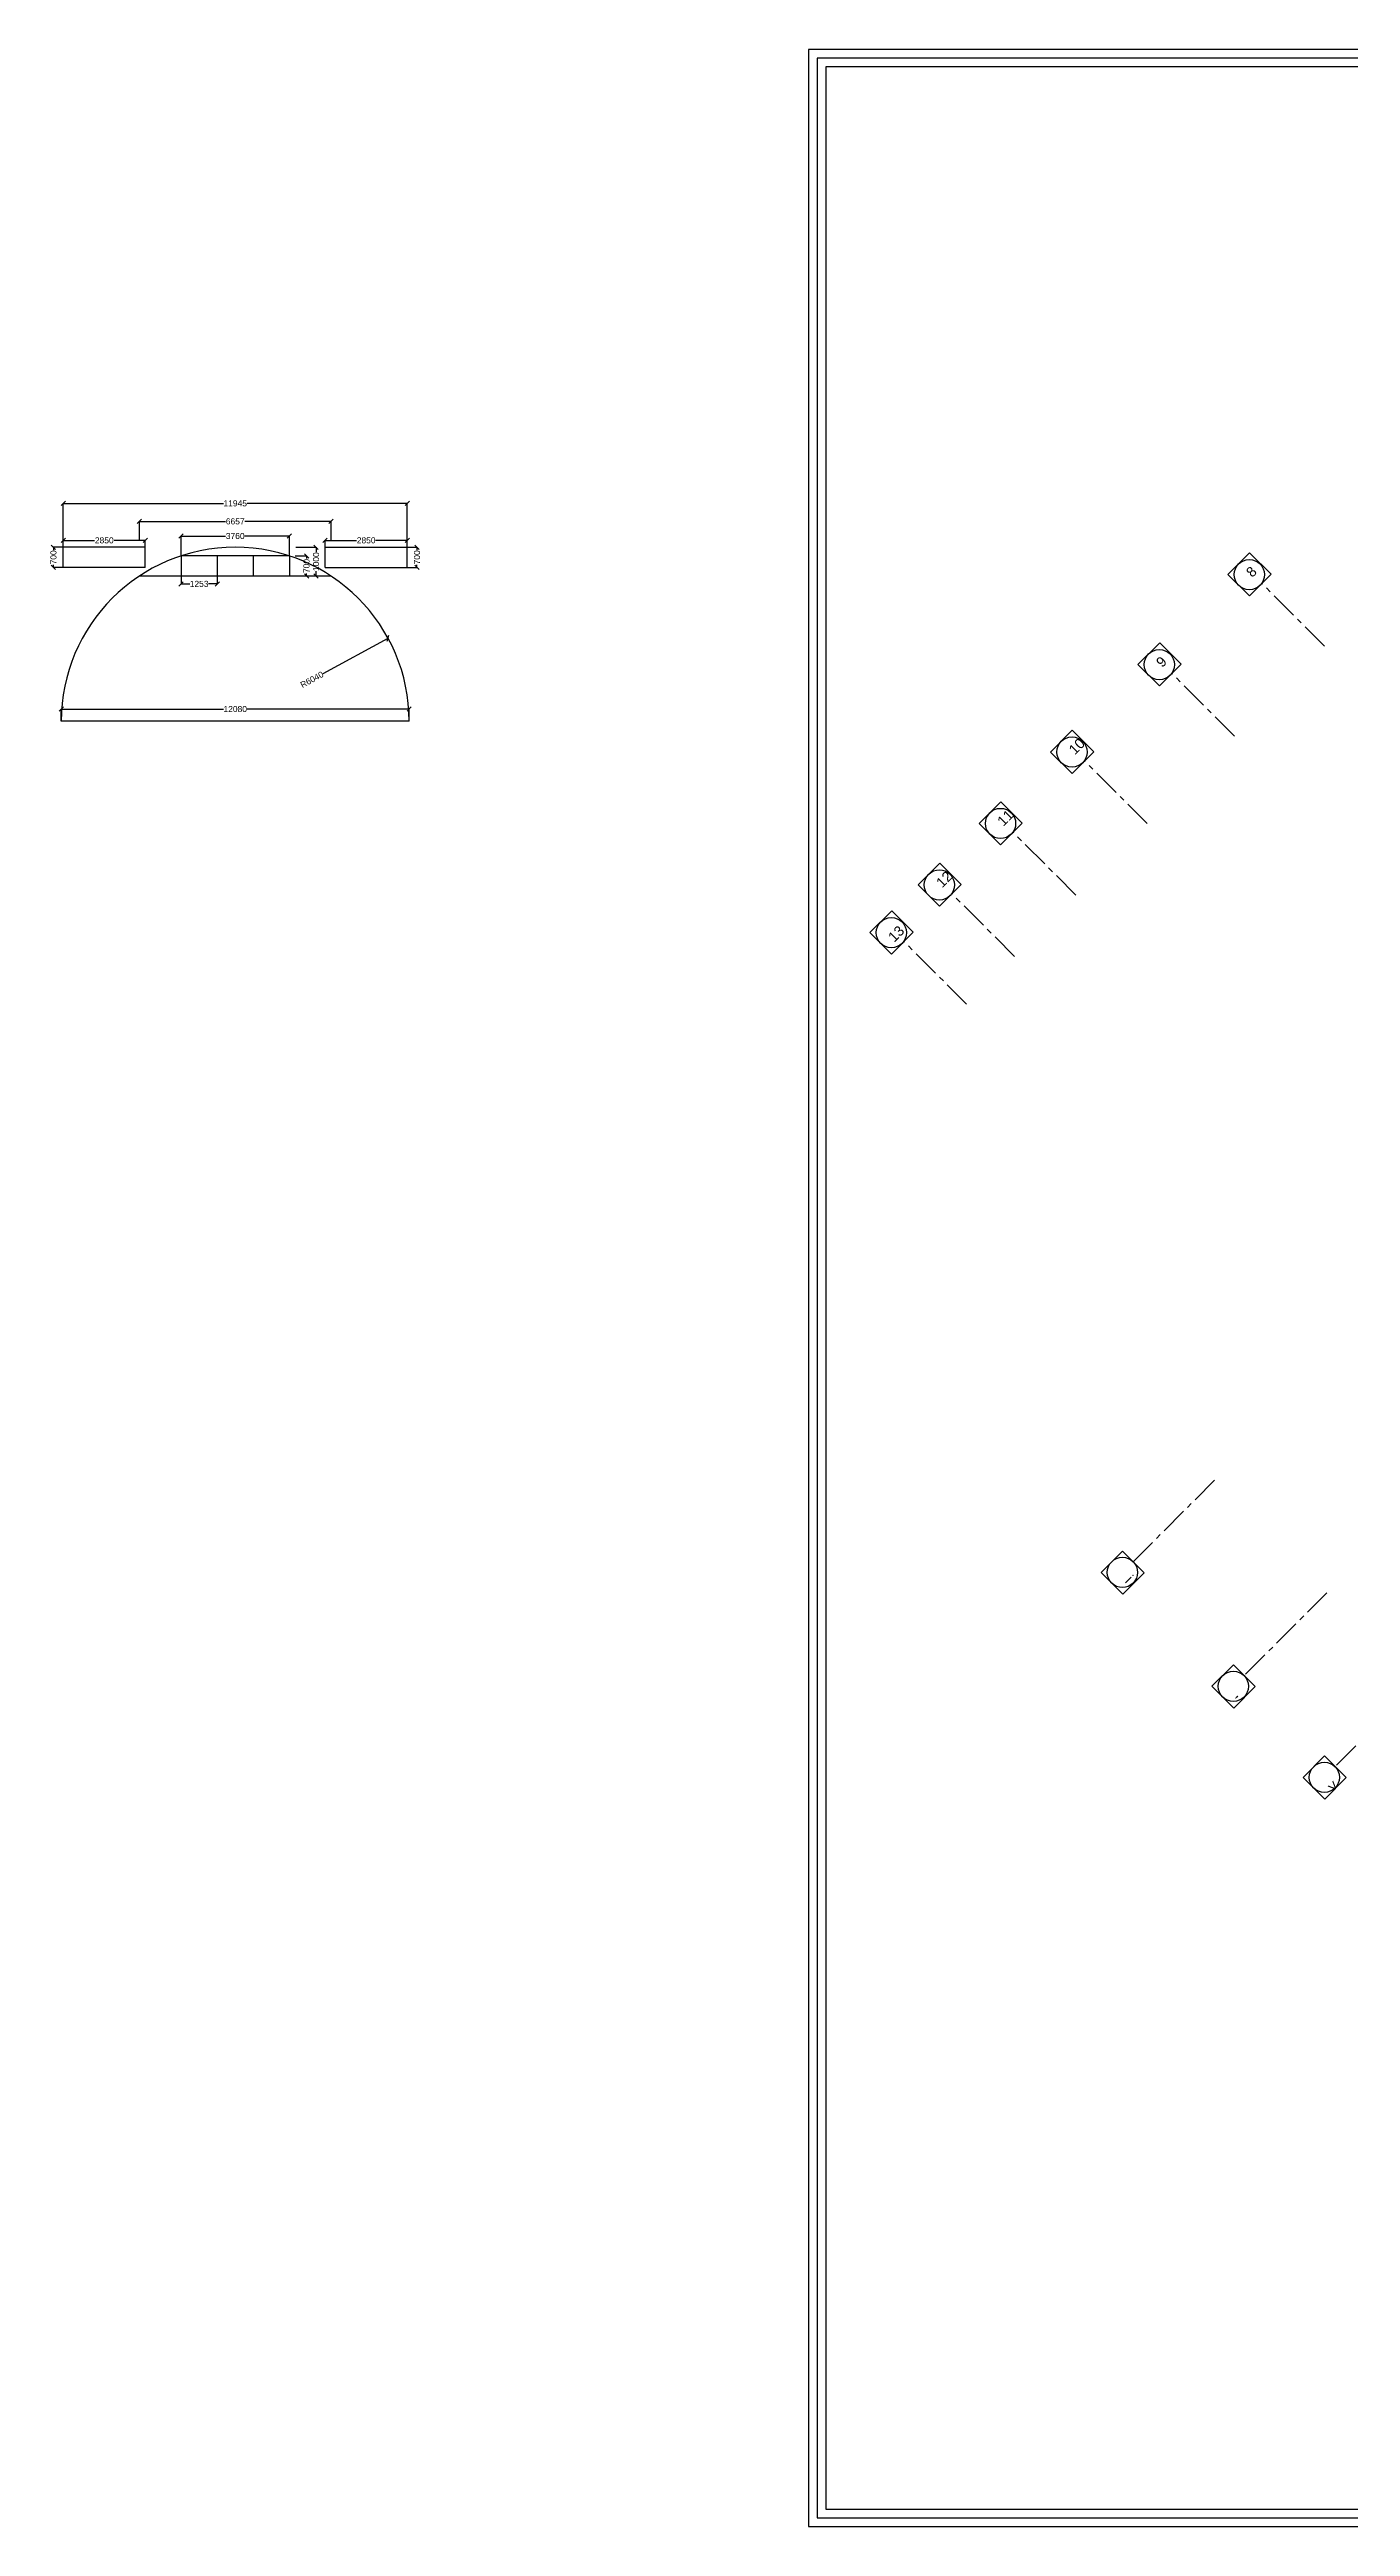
# Model space of a CAD drawing. Header units: inches. Extents: x 751443 to 884462, y -58136 to 349881.
# Drawn here: x 751443 to 796618, y 160716 to 246716 of the extents above; entities that cross this region are included whole.
import ezdxf

# ---------------------------------------------------------------- set-up
doc = ezdxf.new("R2010")
doc.units = ezdxf.units.IN
doc.header["$MEASUREMENT"] = 0
doc.linetypes.add('CENTER', pattern=[50.8, 31.75, -6.35, 6.35, -6.35])
doc.layers.add('AXES', color=8, linetype='CENTER')
doc.layers.add('WALL', color=8, linetype='Continuous')
doc.layers.add('DIM', color=2, linetype='Continuous', lineweight=15)
doc.styles.add('HOREA', font='arial.ttf')
doc.styles.get("Standard").update_dxf_attribs({"font": 'arial.ttf'})
doc.dimstyles.new('DIM 1-50', dxfattribs={"dimtxt": 210, "dimasz": 150, "dimexe": 0.18, "dimexo": 0.0625, "dimgap": 25, "dimtad": 0, "dimdec": 0, "dimzin": 0, "dimdsep": 46, "dimtxsty": 'HOREA', "dimblk": 'OBLIQUE', "dimcen": 0.09, "dimclrd": 256, "dimclre": 256, "dimclrt": 31, "dimadec": 0, "dimazin": 0, "dimtfac": 1, "dimtdec": 0, "dimtofl": 0, "dimtmove": 0, "dimatfit": 3, "dimfxl": 0, "dimtolj": 1, "dimtzin": 0, "dimarcsym": 0})

# ---------------------------------------------------------------- blocks, each defined once
blk = doc.blocks.new('_Oblique')
at = {"color": 0, "linetype": 'ByBlock', "lineweight": -2}
blk.add_line((-0.5, -0.5), (0.5, 0.5), dxfattribs=at)
blk = doc.blocks.new('*D37')
at = {"layer": 'Defpoints', "color": 0}
for p in [(763198, 226277), (757891, 223394)]:
    blk.add_point(p, dxfattribs=at)
at = {"layer": 'DIM', "lineweight": -2}
blk.add_line((760941, 225051), (763198, 226277), dxfattribs=at)
at = {"layer": 'DIM', "lineweight": -2, "xscale": 150, "yscale": 150, "zscale": 150, "rotation": 28.51592292135149}
blk.add_blockref('_Oblique', (763198, 226277), dxfattribs=at)
at = {"layer": 'DIM', "color": 31, "insert": (760555, 224841), "char_height": 210, "attachment_point": 5, "rotation": 28.51592, "style": 'HOREA'}
blk.add_mtext('\\A1;R6040', dxfattribs=at)
blk = doc.blocks.new('*D38')
at = {"layer": 'Defpoints', "color": 0}
for p in [(751851, 223817), (751851, 223394), (763931, 223394)]:
    blk.add_point(p, dxfattribs=at)
at = {"layer": 'DIM', "lineweight": -2}
for p, q in [((751851, 223394), (751851, 223817)), ((751851, 223817), (757481, 223817)), ((763931, 223817), (758301, 223817)), ((763931, 223394), (763931, 223817))]:
    blk.add_line(p, q, dxfattribs=at)
at = {"layer": 'DIM', "lineweight": -2, "xscale": 150, "yscale": 150, "zscale": 150, "rotation": 180}
blk.add_blockref('_Oblique', (751851, 223817), dxfattribs=at)
at = {"layer": 'DIM', "lineweight": -2, "xscale": 150, "yscale": 150, "zscale": 150}
blk.add_blockref('_Oblique', (763931, 223817), dxfattribs=at)
at = {"layer": 'DIM', "color": 31, "insert": (757891, 223817), "char_height": 210, "attachment_point": 5, "style": 'HOREA'}
blk.add_mtext('\\A1;12080', dxfattribs=at)
blk = doc.blocks.new('*D39')
at = {"layer": 'Defpoints', "color": 0}
for p in [(760001, 229434), (760700, 228434), (761117, 228434)]:
    blk.add_point(p, dxfattribs=at)
at = {"layer": 'DIM', "lineweight": -2}
for p, q in [((760001, 229434), (760701, 229434)), ((760700, 229434), (760700, 229262)), ((760700, 228434), (760700, 228605)), ((761117, 228434), (760700, 228434))]:
    blk.add_line(p, q, dxfattribs=at)
at = {"layer": 'DIM', "lineweight": -2, "xscale": 150, "yscale": 150, "zscale": 150}
for p, rotation in [((760700, 229434), 90), ((760700, 228434), 270)]:
    blk.add_blockref('_Oblique', p, dxfattribs=dict(at, rotation=rotation))
at = {"layer": 'DIM', "color": 31, "insert": (760700, 228934), "char_height": 210, "attachment_point": 5, "rotation": 90, "style": 'HOREA'}
blk.add_mtext('\\A1;1000', dxfattribs=at)
blk = doc.blocks.new('*D40')
at = {"layer": 'Defpoints', "color": 0}
for p in [(759971, 229134), (760367, 228434), (760383, 228434)]:
    blk.add_point(p, dxfattribs=at)
at = {"layer": 'DIM', "lineweight": -2}
for p, q in [((759971, 229134), (760367, 229134)), ((760367, 229134), (760367, 229040)), ((760383, 228434), (760366, 228434)), ((760367, 228434), (760367, 228528))]:
    blk.add_line(p, q, dxfattribs=at)
at = {"layer": 'DIM', "lineweight": -2, "xscale": 150, "yscale": 150, "zscale": 150}
for p, rotation in [((760367, 229134), 90), ((760367, 228434), 270)]:
    blk.add_blockref('_Oblique', p, dxfattribs=dict(at, rotation=rotation))
at = {"layer": 'DIM', "color": 31, "insert": (760367, 228784), "char_height": 210, "attachment_point": 5, "rotation": 90, "style": 'HOREA'}
blk.add_mtext('\\A1;700', dxfattribs=at)
blk = doc.blocks.new('*D41')
at = {"layer": 'Defpoints', "color": 0}
for p in [(754562, 230332), (754562, 229664), (761220, 229664)]:
    blk.add_point(p, dxfattribs=at)
at = {"layer": 'DIM', "lineweight": -2}
for p, q in [((754562, 229664), (754562, 230333)), ((754562, 230332), (757552, 230332)), ((761220, 230332), (758230, 230332)), ((761220, 229664), (761220, 230333))]:
    blk.add_line(p, q, dxfattribs=at)
at = {"layer": 'DIM', "lineweight": -2, "xscale": 150, "yscale": 150, "zscale": 150, "rotation": 180}
blk.add_blockref('_Oblique', (754562, 230332), dxfattribs=at)
at = {"layer": 'DIM', "lineweight": -2, "xscale": 150, "yscale": 150, "zscale": 150}
blk.add_blockref('_Oblique', (761220, 230332), dxfattribs=at)
at = {"layer": 'DIM', "color": 31, "insert": (757891, 230332), "char_height": 210, "attachment_point": 5, "style": 'HOREA'}
blk.add_mtext('\\A1;6657', dxfattribs=at)
blk = doc.blocks.new('*D42')
at = {"layer": 'Defpoints', "color": 0}
for p in [(759771, 229824), (756011, 229134), (759771, 229134)]:
    blk.add_point(p, dxfattribs=at)
at = {"layer": 'DIM', "lineweight": -2}
for p, q in [((756011, 229134), (756011, 229824)), ((756011, 229824), (757553, 229824)), ((759771, 229824), (758229, 229824)), ((759771, 229134), (759771, 229824))]:
    blk.add_line(p, q, dxfattribs=at)
at = {"layer": 'DIM', "lineweight": -2, "xscale": 150, "yscale": 150, "zscale": 150, "rotation": 180}
blk.add_blockref('_Oblique', (756011, 229824), dxfattribs=at)
at = {"layer": 'DIM', "lineweight": -2, "xscale": 150, "yscale": 150, "zscale": 150}
blk.add_blockref('_Oblique', (759771, 229824), dxfattribs=at)
at = {"layer": 'DIM', "color": 31, "insert": (757891, 229824), "char_height": 210, "attachment_point": 5, "style": 'HOREA'}
blk.add_mtext('\\A1;3760', dxfattribs=at)
blk = doc.blocks.new('*D43')
at = {"lineweight": -2}
for p, q in [((756011, 228434), (756011, 228162)), ((756011, 228163), (756309, 228163)), ((757265, 228163), (756967, 228163)), ((757265, 228434), (757265, 228162))]:
    blk.add_line(p, q, dxfattribs=at)
at = {"layer": 'Defpoints', "color": 0}
for p in [(756011, 228434), (756011, 228163), (757265, 228434)]:
    blk.add_point(p, dxfattribs=at)
at = {"lineweight": -2, "xscale": 150, "yscale": 150, "zscale": 150, "rotation": 180}
blk.add_blockref('_Oblique', (756011, 228163), dxfattribs=at)
at = {"lineweight": -2, "xscale": 150, "yscale": 150, "zscale": 150}
blk.add_blockref('_Oblique', (757265, 228163), dxfattribs=at)
at = {"color": 31, "insert": (756638, 228163), "char_height": 210, "attachment_point": 5, "style": 'HOREA'}
blk.add_mtext('\\A1;1253', dxfattribs=at)
blk = doc.blocks.new('*D44')
at = {"layer": 'Defpoints', "color": 0}
for p in [(751919, 229675), (751919, 229434), (754769, 229434)]:
    blk.add_point(p, dxfattribs=at)
at = {"layer": 'DIM', "lineweight": -2}
for p, q in [((751919, 229434), (751919, 229676)), ((751919, 229675), (753004, 229675)), ((754769, 229675), (753684, 229675)), ((754769, 229434), (754769, 229676))]:
    blk.add_line(p, q, dxfattribs=at)
at = {"layer": 'DIM', "lineweight": -2, "xscale": 150, "yscale": 150, "zscale": 150, "rotation": 180}
blk.add_blockref('_Oblique', (751919, 229675), dxfattribs=at)
at = {"layer": 'DIM', "lineweight": -2, "xscale": 150, "yscale": 150, "zscale": 150}
blk.add_blockref('_Oblique', (754769, 229675), dxfattribs=at)
at = {"layer": 'DIM', "color": 31, "insert": (753344, 229675), "char_height": 210, "attachment_point": 5, "style": 'HOREA'}
blk.add_mtext('\\A1;2850', dxfattribs=at)
blk = doc.blocks.new('*D45')
at = {"layer": 'Defpoints', "color": 0}
for p in [(751580, 229434), (751919, 229434), (751919, 228734)]:
    blk.add_point(p, dxfattribs=at)
at = {"layer": 'DIM', "lineweight": -2}
for p, q in [((751919, 229434), (751580, 229434)), ((751580, 229434), (751580, 229340)), ((751580, 228734), (751580, 228828)), ((751919, 228734), (751580, 228734))]:
    blk.add_line(p, q, dxfattribs=at)
at = {"layer": 'DIM', "lineweight": -2, "xscale": 150, "yscale": 150, "zscale": 150}
for p, rotation in [((751580, 229434), 90), ((751580, 228734), 270)]:
    blk.add_blockref('_Oblique', p, dxfattribs=dict(at, rotation=rotation))
at = {"layer": 'DIM', "color": 31, "insert": (751580, 229084), "char_height": 210, "attachment_point": 5, "rotation": 90, "style": 'HOREA'}
blk.add_mtext('\\A1;700', dxfattribs=at)
blk = doc.blocks.new('*D46')
at = {"layer": 'Defpoints', "color": 0}
for p in [(763863, 229675), (761013, 229434), (763863, 229434)]:
    blk.add_point(p, dxfattribs=at)
at = {"layer": 'DIM', "lineweight": -2}
for p, q in [((761013, 229434), (761013, 229676)), ((761013, 229675), (762098, 229675)), ((763863, 229675), (762778, 229675)), ((763863, 229434), (763863, 229676))]:
    blk.add_line(p, q, dxfattribs=at)
at = {"layer": 'DIM', "lineweight": -2, "xscale": 150, "yscale": 150, "zscale": 150, "rotation": 180}
blk.add_blockref('_Oblique', (761013, 229675), dxfattribs=at)
at = {"layer": 'DIM', "lineweight": -2, "xscale": 150, "yscale": 150, "zscale": 150}
blk.add_blockref('_Oblique', (763863, 229675), dxfattribs=at)
at = {"layer": 'DIM', "color": 31, "insert": (762438, 229675), "char_height": 210, "attachment_point": 5, "style": 'HOREA'}
blk.add_mtext('\\A1;2850', dxfattribs=at)
blk = doc.blocks.new('*D47')
at = {"layer": 'Defpoints', "color": 0}
for p in [(763863, 229434), (764202, 229434), (763863, 228734)]:
    blk.add_point(p, dxfattribs=at)
at = {"layer": 'DIM', "lineweight": -2}
for p, q in [((763864, 229434), (764202, 229434)), ((764202, 229434), (764202, 229340)), ((764202, 228734), (764202, 228828)), ((763864, 228734), (764202, 228734))]:
    blk.add_line(p, q, dxfattribs=at)
at = {"layer": 'DIM', "lineweight": -2, "xscale": 150, "yscale": 150, "zscale": 150}
for p, rotation in [((764202, 229434), 90), ((764202, 228734), 270)]:
    blk.add_blockref('_Oblique', p, dxfattribs=dict(at, rotation=rotation))
at = {"layer": 'DIM', "color": 31, "insert": (764202, 229084), "char_height": 210, "attachment_point": 5, "rotation": 90, "style": 'HOREA'}
blk.add_mtext('\\A1;700', dxfattribs=at)
blk = doc.blocks.new('*D48')
at = {"layer": 'Defpoints', "color": 0}
for p in [(763863, 230958), (751919, 229434), (763863, 229434)]:
    blk.add_point(p, dxfattribs=at)
at = {"layer": 'DIM', "lineweight": -2}
for p, q in [((751919, 229434), (751919, 230958)), ((751919, 230958), (757480, 230958)), ((763863, 230958), (758302, 230958)), ((763863, 229434), (763863, 230958))]:
    blk.add_line(p, q, dxfattribs=at)
at = {"layer": 'DIM', "lineweight": -2, "xscale": 150, "yscale": 150, "zscale": 150, "rotation": 180}
blk.add_blockref('_Oblique', (751919, 230958), dxfattribs=at)
at = {"layer": 'DIM', "lineweight": -2, "xscale": 150, "yscale": 150, "zscale": 150}
blk.add_blockref('_Oblique', (763863, 230958), dxfattribs=at)
at = {"layer": 'DIM', "color": 31, "insert": (757891, 230958), "char_height": 210, "attachment_point": 5, "style": 'HOREA'}
blk.add_mtext('\\A1;11945', dxfattribs=at)
blk = doc.blocks.new('A$C618A793C')
at = {"layer": 'AXES', "linetype": 'CENTER', "ltscale": 0.03}
for p, q in [((-26.868, 12.401), (-29.045, 14.578)), ((-29.993, 9.275), (-32.171, 11.453)), ((-33.027, 6.242), (-35.204, 8.419)), ((-35.509, 3.76), (-37.686, 5.937)), ((-37.637, 1.631), (-39.815, 3.809)), ((-39.299, -0.03), (-41.476, 2.147)), ((-30.688, -16.56), (-33.517, -19.389)), ((-26.785, -20.464), (-29.614, -23.292)), ((-23.624, -23.624), (-26.453, -26.453))]:
    blk.add_line(p, q, dxfattribs=at)
at = {"layer": 'AXES'}
for points in [[(-30.223, 14.885), (-29.481, 14.143), (-28.728, 14.896), (-29.47, 15.638)], [(-33.348, 11.76), (-32.606, 11.018), (-31.853, 11.771), (-32.595, 12.513)], [(-36.382, 8.726), (-35.639, 7.984), (-34.886, 8.737), (-35.629, 9.48)], [(-38.864, 6.245), (-38.121, 5.502), (-37.368, 6.255), (-38.111, 6.998)], [(-40.987, 4.111), (-40.244, 3.368), (-39.491, 4.121), (-40.234, 4.864)], [(-42.654, 2.454), (-41.912, 1.712), (-41.158, 2.465), (-41.901, 3.208)], [(-33.888, -19.018), (-34.631, -19.76), (-33.877, -20.513), (-33.135, -19.771)], [(-30.035, -22.971), (-30.778, -23.714), (-30.025, -24.467), (-29.282, -23.724)], [(-26.875, -26.132), (-27.617, -26.875), (-26.864, -27.628), (-26.122, -26.885)]]:
    blk.add_lwpolyline(points, close=True, dxfattribs=at)
at = {"layer": 'AXES', "linetype": 'Continuous'}
for centre in [(-29.481, 14.885), (-32.606, 11.76), (-35.639, 8.726), (-38.121, 6.245), (-40.244, 4.111), (-41.912, 2.454), (-33.888, -19.76), (-30.035, -23.714), (-26.875, -26.875)]:
    blk.add_circle(centre, 0.525, dxfattribs=at)
at = {"layer": 'AXES'}
for s, height, rotation, p in [('8', 0.35, 45, (-29.383, 14.765)), ('9', 0.35, 45, (-32.509, 11.639)), ('10', 0.35, 45, (-35.542, 8.606)), ('11', 0.35, 45, (-38.024, 6.124)), ('12', 0.35, 45, (-40.147, 3.99)), ('13', 0.35, 45, (-41.814, 2.1)), ('i', 0.375, 315, (-33.827, -20.082)), (',', 0.375, 315, (-29.974, -24.036)), ('>', 0.375, 315, (-26.814, -27.197))]:
    blk.add_text(s, height=height, rotation=rotation, dxfattribs=at).set_placement(p)

msp = doc.modelspace()

# ---------------------------------------------------------------- linework, layer by layer
for p, q in [((756011.2, 229133.9), (756011.2, 228433.8)), ((757264.5, 229133.9), (757264.5, 228433.8)), ((758517.8, 229133.9), (758517.8, 228433.8)), ((759771.2, 229133.9), (759771.2, 228433.8))]:
    msp.add_line(p, q)
at = {"layer": 'WALL', "color": 6}
for p, q in [((751918.7, 228733.8), (751918.7, 229433.8)), ((754768.7, 229433.8), (751918.7, 229433.8)), ((754768.7, 228733.8), (754768.7, 229433.8)), ((759771, 229133.8), (756011.2, 229133.8)), ((761013.5, 228733.8), (761013.5, 229433.8)), ((761013.5, 229433.8), (763863.5, 229433.8)), ((763863.5, 228733.8), (763863.5, 229433.8)), ((754768.7, 228733.8), (751918.7, 228733.8)), ((761219.7, 228433.8), (754562.4, 228433.8)), ((761013.5, 228733.8), (763863.5, 228733.8)), ((763931.1, 223393.8), (751851.1, 223393.8))]:
    msp.add_line(p, q, dxfattribs=at)
at = {"layer": 'WALL'}
for points in [[(777796, 160716.4), (874796, 160716.4), (874796, 246716.4), (777796, 246716.4)], [(778096, 161016.4), (874496, 161016.4), (874496, 246416.4), (778096, 246416.4)], [(778396, 161316.4), (874196, 161316.4), (874196, 246116.4), (778396, 246116.4)]]:
    msp.add_lwpolyline(points, close=True, dxfattribs=at)
at = {"layer": 'WALL', "color": 6}
msp.add_arc((757891.1, 223393.8), 6040, 0, 180, dxfattribs=at)

# ---------------------------------------------------------------- block references
at = {"ltscale": 0.011, "xscale": 1000, "yscale": 1000, "zscale": 1000}
msp.add_blockref('A$C618A793C', (822587.4, 213600.4), dxfattribs=at)

# ---------------------------------------------------------------- dimensions: what is measured, and where the dimension line sits
dim = msp.add_linear_dim(base=(756011.2, 228162.6), p1=(757264.5, 228433.8), p2=(756011.2, 228433.8), dimstyle='DIM 1-50')
dim.commit()
dim.dimension.update_dxf_attribs({"geometry": '*D43', "text_midpoint": (756637.8, 228162.6)})
at = {"layer": 'DIM'}
for base, p1, p2, picture, middle in [((763863.5, 230958.1), (751918.7, 229433.8), (763863.5, 229433.9), '*D48', (757891.1, 230958.1)), ((751918.7, 229675.4), (754768.7, 229433.8), (751918.7, 229433.8), '*D44', (753343.7, 229675.4)), ((754562.4, 230332.5), (761219.7, 229663.6), (754562.4, 229663.6), '*D41', (757891.1, 230332.5)), ((759771, 229823.8), (756011.2, 229133.8), (759771, 229133.8), '*D42', (757891.1, 229823.8)), ((751851.1, 223816.7), (763931.1, 223393.8), (751851.1, 223393.8), '*D38', (757891.1, 223816.7))]:
    dim = msp.add_linear_dim(base=base, p1=p1, p2=p2, dimstyle='DIM 1-50', dxfattribs=at)
    dim.commit()
    dim.dimension.update_dxf_attribs({"geometry": picture, "text_midpoint": middle})
for base, p1, p2, angle, picture, middle in [((763863.5, 229675.4), (761013.5, 229433.8), (763863.5, 229433.8), 180, '*D46', (762438.5, 229675.4)), ((751580.4, 229433.8), (751918.7, 228733.8), (751918.7, 229433.8), 90, '*D45', (751580.4, 229083.8)), ((760366.6, 228433.8), (759970.8, 229133.8), (760383.2, 228433.8), 90, '*D40', (760366.6, 228783.8)), ((760700.4, 228433.8), (760001.3, 229433.8), (761117.5, 228433.8), 90, '*D39', (760700.4, 228933.8)), ((764201.7, 229433.8), (763863.5, 228733.8), (763863.5, 229433.8), 90, '*D47', (764201.7, 229083.8))]:
    dim = msp.add_linear_dim(base=base, p1=p1, p2=p2, angle=angle, dimstyle='DIM 1-50', dxfattribs=at)
    dim.commit()
    dim.dimension.update_dxf_attribs({"geometry": picture, "text_midpoint": middle})
dim = msp.add_radius_dim(center=(757891.1, 223393.8), mpoint=(763198.3, 226277.3), dimstyle='DIM 1-50', dxfattribs=at)
dim.commit()
dim.dimension.update_dxf_attribs({"geometry": '*D37', "text_midpoint": (760555.2, 224841.3), "dimtype": 164})

doc.saveas('drawing.dxf')
